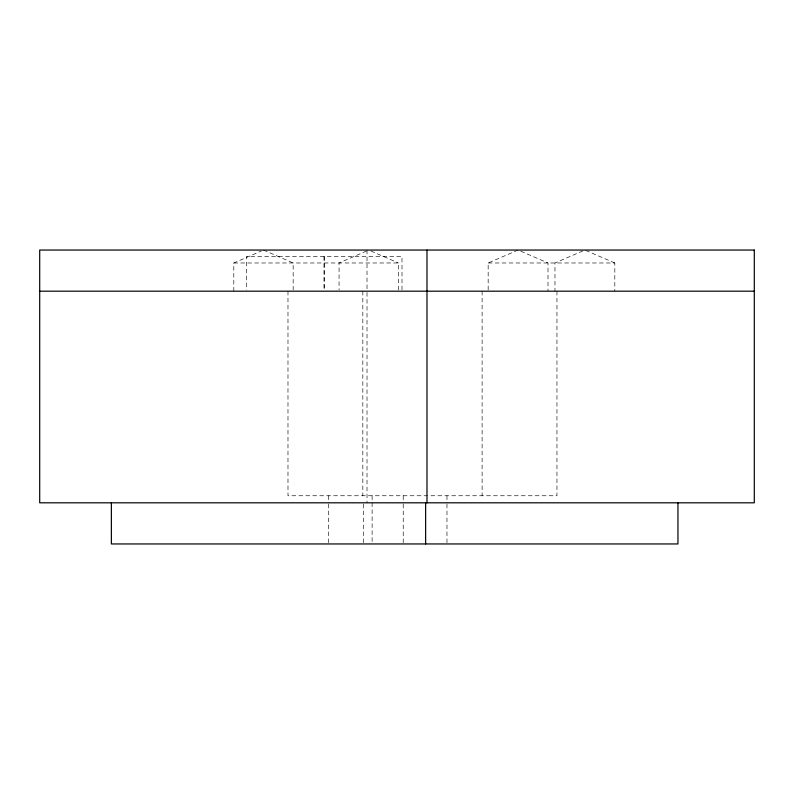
<?xml version="1.0" encoding="UTF-8"?>
<svg xmlns="http://www.w3.org/2000/svg" width="794" height="794" viewBox="0 0 794 794"><rect width="100%" height="100%" fill="white"/><g stroke="black" fill="none" stroke-linecap="round" stroke-linejoin="round"><path stroke-width="0.6" stroke-dasharray="3.97 2.98" d="M233.803 291.19L233.803 262.983L261.286 251.003M366.53 251.003L339.058 262.983L339.058 289.969M488.161 289.969L488.161 262.983L518.085 250.05L548.009 262.983L548.009 291.19M233.803 262.983L398.399 262.983L398.399 291.19M488.161 262.983L614.814 262.983L614.814 291.19M614.814 262.983L584.89 250.05L554.966 262.983L554.966 291.19M370.927 251.003L398.399 262.983M263.479 250.05L293.155 262.983L293.155 289.969M556.961 291.19L556.961 495.754L287.984 495.754L287.984 291.19M482.107 291.19L482.107 495.754M446.972 495.754L446.972 502.81M446.972 504.021L446.972 542.749M403.223 495.754L403.223 502.81M403.223 504.021L403.223 542.749M401.992 289.959L401.992 256.512L246.398 256.512L246.398 289.959M372.118 495.754L372.118 501.629M372.118 502.81L372.118 542.749M367.017 250.05L367.017 289.979M367.017 292.43L367.017 502.81M363.702 504.021L363.702 542.749M362.828 291.19L362.828 495.754M328.379 495.754L328.379 502.81M328.379 504.021L328.379 542.749M324.418 256.512L324.418 289.959M323.972 256.512L323.972 289.959"/><path stroke-width="1.19" d="M39.7 291.19L754.3 291.19M677.957 502.81L677.957 543.95L111.378 543.95L111.378 502.81M426.983 250.05L426.983 502.81M425.634 502.81L425.634 543.95M754.3 250.05L39.7 250.05L39.7 502.81L754.3 502.81L754.3 250.05"/></g></svg>
